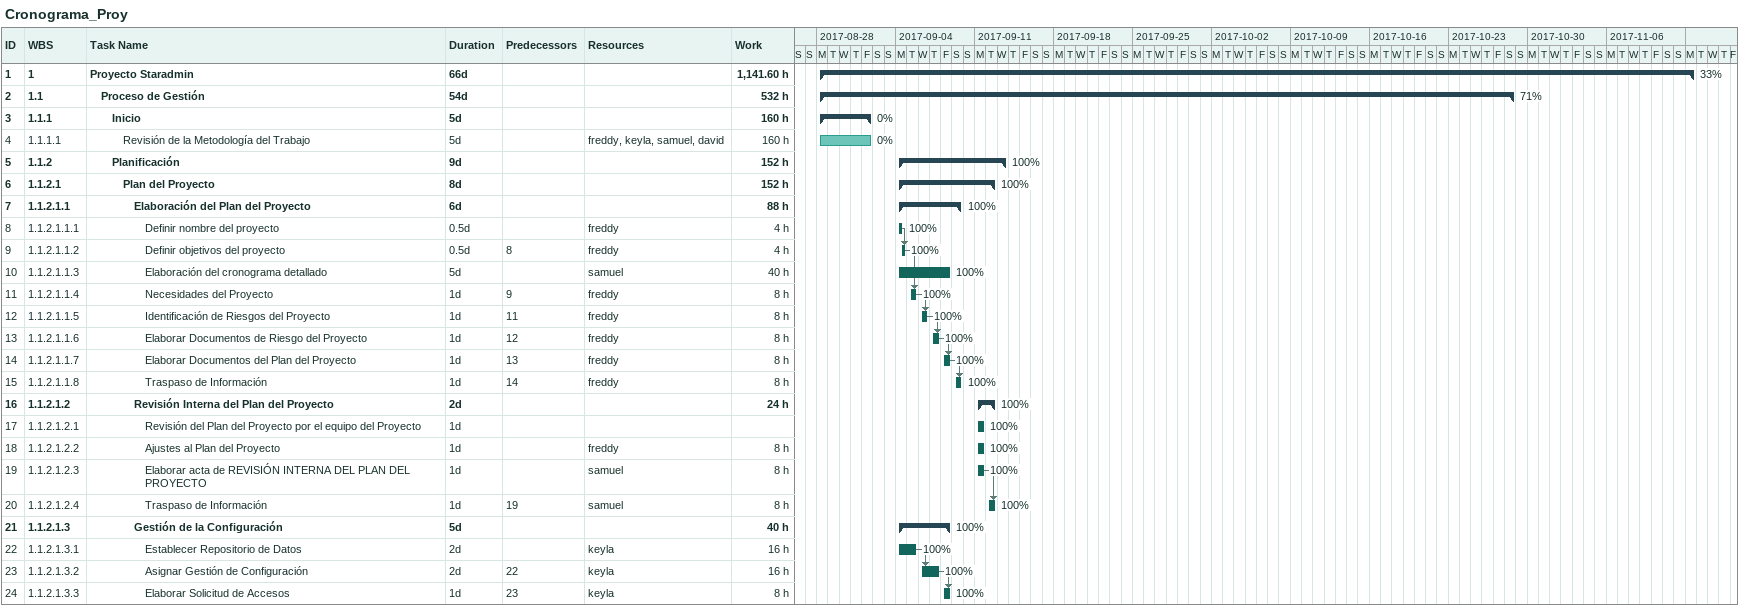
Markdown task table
Cronograma_Proy

| ID | WBS | Task | Duration | Start | Finish | Predecessors | Resources | % complete | Work (h) |
|---|---|---|---|---|---|---|---|---|---|
| 1 | 1 | **Proyecto Staradmin** | 66d | 2017-08-28 | 2017-11-13 |  |  | 33 | 1141.60 |
| 2 | 1.1 | **Proceso de Gestión** | 54d | 2017-08-28 | 2017-10-28 |  |  | 71 | 532 |
| 3 | 1.1.1 | **Inicio** | 5d | 2017-08-28 | 2017-09-01 |  |  | 0 | 160 |
| 4 | 1.1.1.1 | Revisión de la Metodología del Trabajo | 5d | 2017-08-28 | 2017-09-01 |  | freddy, keyla, samuel, david | 0 | 160 |
| 5 | 1.1.2 | **Planificación** | 9d | 2017-09-04 | 2017-09-13 |  |  | 100 | 152 |
| 6 | 1.1.2.1 | **Plan del Proyecto** | 8d | 2017-09-04 | 2017-09-12 |  |  | 100 | 152 |
| 7 | 1.1.2.1.1 | **Elaboración del Plan del Proyecto** | 6d | 2017-09-04 | 2017-09-09 |  |  | 100 | 88 |
| 8 | 1.1.2.1.1.1 | Definir nombre del proyecto | 0.5d | 2017-09-04 | 2017-09-04 |  | freddy | 100 | 4 |
| 9 | 1.1.2.1.1.2 | Definir objetivos del proyecto | 0.5d | 2017-09-04 | 2017-09-04 | 8 | freddy | 100 | 4 |
| 10 | 1.1.2.1.1.3 | Elaboración del cronograma detallado | 5d | 2017-09-04 | 2017-09-08 |  | samuel | 100 | 40 |
| 11 | 1.1.2.1.1.4 | Necesidades del Proyecto | 1d | 2017-09-05 | 2017-09-05 | 9 | freddy | 100 | 8 |
| 12 | 1.1.2.1.1.5 | Identificación de Riesgos del Proyecto | 1d | 2017-09-06 | 2017-09-06 | 11 | freddy | 100 | 8 |
| 13 | 1.1.2.1.1.6 | Elaborar Documentos de Riesgo del Proyecto | 1d | 2017-09-07 | 2017-09-07 | 12 | freddy | 100 | 8 |
| 14 | 1.1.2.1.1.7 | Elaborar Documentos del Plan del Proyecto | 1d | 2017-09-08 | 2017-09-08 | 13 | freddy | 100 | 8 |
| 15 | 1.1.2.1.1.8 | Traspaso de Información | 1d | 2017-09-09 | 2017-09-09 | 14 | freddy | 100 | 8 |
| 16 | 1.1.2.1.2 | **Revisión Interna del Plan del Proyecto** | 2d | 2017-09-11 | 2017-09-12 |  |  | 100 | 24 |
| 17 | 1.1.2.1.2.1 | Revisión del Plan del Proyecto por el equipo del Proyecto | 1d | 2017-09-11 | 2017-09-11 |  |  | 100 |  |
| 18 | 1.1.2.1.2.2 | Ajustes al Plan del Proyecto | 1d | 2017-09-11 | 2017-09-11 |  | freddy | 100 | 8 |
| 19 | 1.1.2.1.2.3 | Elaborar acta de REVISIÓN INTERNA DEL PLAN DEL PROYECTO | 1d | 2017-09-11 | 2017-09-11 |  | samuel | 100 | 8 |
| 20 | 1.1.2.1.2.4 | Traspaso de Información | 1d | 2017-09-12 | 2017-09-12 | 19 | samuel | 100 | 8 |
| 21 | 1.1.2.1.3 | **Gestión de la Configuración** | 5d | 2017-09-04 | 2017-09-08 |  |  | 100 | 40 |
| 22 | 1.1.2.1.3.1 | Establecer Repositorio de Datos | 2d | 2017-09-04 | 2017-09-05 |  | keyla | 100 | 16 |
| 23 | 1.1.2.1.3.2 | Asignar Gestión de Configuración | 2d | 2017-09-06 | 2017-09-07 | 22 | keyla | 100 | 16 |
| 24 | 1.1.2.1.3.3 | Elaborar Solicitud de Accesos | 1d | 2017-09-08 | 2017-09-08 | 23 | keyla | 100 | 8 |
